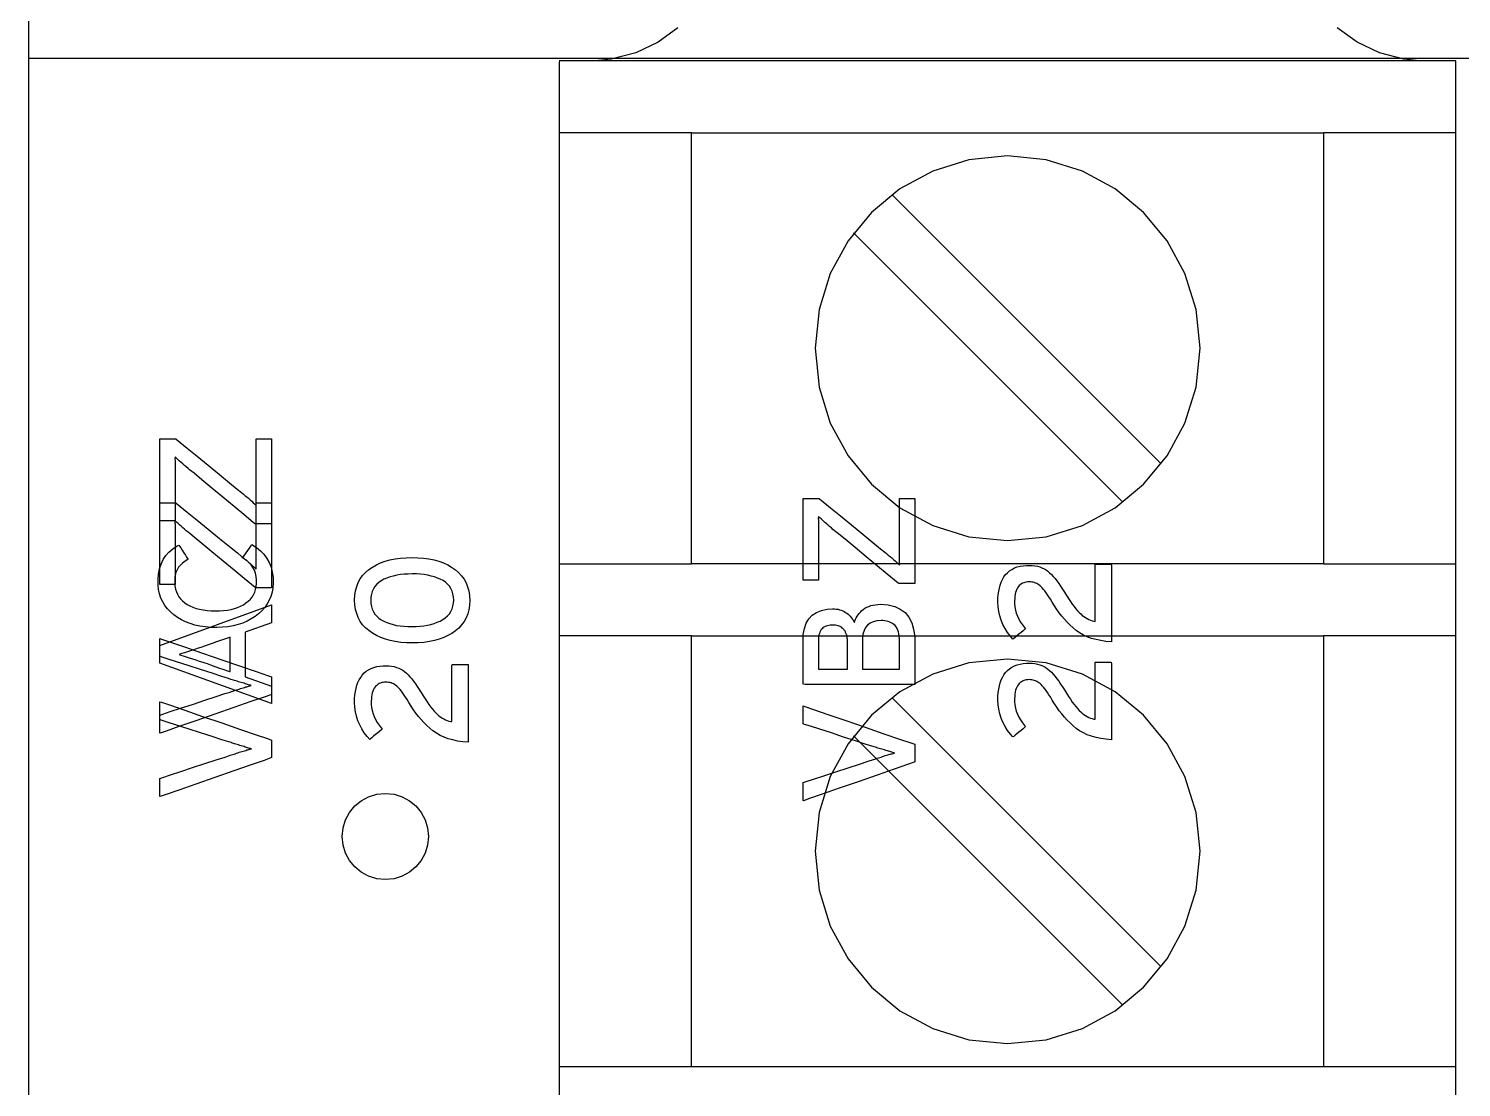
# Model space of a CAD drawing. Extents: x 1 to 47.7, y 0.2 to 33.3.
# Drawn here: x 34.861 to 36.107, y 13.92 to 14.841 of the extents above; entities that cross this region are included whole.
import ezdxf

# ---------------------------------------------------------------- set-up
doc = ezdxf.new("R2010")
doc.units = 0
doc.header["$MEASUREMENT"] = 0
for name, color, linetype in [('1_1__SCREW_TERMINAL_BLOCK_', 7, 'CONTINUOUS'), ('1_2__CONNECTORIZED_RELAY__', 7, 'CONTINUOUS'), ('4_0_____DWG', 7, 'CONTINUOUS')]:
    doc.layers.add(name, color=color, linetype=linetype)

msp = doc.modelspace()

# ---------------------------------------------------------------- linework, layer by layer
at = {"layer": '1_1__SCREW_TERMINAL_BLOCK_'}
for points in [[(35.4253, 14.8418), (35.4081, 14.8294), (35.3886, 14.8202), (35.3674, 14.8146), (35.3563, 14.8133), (35.3506, 14.8131), (35.3479, 14.813), (35.3439, 14.813), (35.3271, 14.813), (35.3223, 14.813), (35.3221, 14.8119), (35.3221, 14.7998), (35.3221, 14.775), (35.3221, 14.7384), (35.3221, 14.6906), (35.3221, 14.6325), (35.3221, 14.565), (35.3221, 14.4889), (35.3221, 14.4049), (35.3221, 14.3138), (35.3221, 14.2166), (35.3221, 14.1139), (35.3221, 14.0067), (35.3221, 13.7817)], [(36.1021, 13.7817), (36.1021, 14.0067), (36.1021, 14.1139), (36.1021, 14.2166), (36.1021, 14.3138), (36.1021, 14.4049), (36.1021, 14.4889), (36.1021, 14.565), (36.1021, 14.6325), (36.1021, 14.6906), (36.1021, 14.7384), (36.1021, 14.775), (36.1021, 14.7998), (36.1021, 14.8119), (36.1019, 14.813), (36.0971, 14.813), (36.0803, 14.813), (36.0763, 14.813), (36.0736, 14.8131), (36.0679, 14.8133), (36.0567, 14.8146), (36.0355, 14.8202), (36.0161, 14.8294), (35.9988, 14.8418)], [(36.1021, 14.813), (35.3221, 14.813)], [(35.4372, 14.7505), (35.3221, 14.7505)], [(35.987, 14.7505), (35.987, 14.3755), (35.4372, 14.3755), (35.4372, 14.7505), (35.987, 14.7505)], [(36.1021, 14.7505), (35.987, 14.7505)], [(35.8458, 14.4627), (35.6115, 14.6969)], [(35.5781, 14.6635), (35.8123, 14.4292)], [(35.3221, 14.3755), (35.4372, 14.3755)], [(35.987, 14.3755), (36.1021, 14.3755)], [(35.4372, 14.3131), (35.3221, 14.3131)], [(35.987, 14.3131), (35.987, 13.9381), (35.4372, 13.9381), (35.4372, 14.3131), (35.987, 14.3131)], [(36.1021, 14.3131), (35.987, 14.3131)], [(35.8458, 14.0251), (35.6115, 14.2594)], [(35.5781, 14.226), (35.8123, 13.9917)], [(35.4372, 13.9381), (35.3221, 13.9381)], [(36.1021, 13.9381), (35.987, 13.9381)]]:
    msp.add_lwpolyline(points, dxfattribs=at)
for points in [[(35.7121, 14.7304), (35.6784, 14.727), (35.647, 14.7172), (35.6185, 14.7018), (35.5937, 14.6813), (35.5733, 14.6566), (35.5578, 14.6282), (35.5481, 14.5968), (35.5447, 14.5631), (35.5481, 14.5293), (35.5578, 14.4979), (35.5733, 14.4695), (35.5937, 14.4448), (35.6185, 14.4244), (35.647, 14.409), (35.6784, 14.3992), (35.7121, 14.3958), (35.7458, 14.3992), (35.7772, 14.409), (35.8056, 14.4244), (35.8304, 14.4448), (35.8509, 14.4695), (35.8663, 14.4979), (35.8761, 14.5293), (35.8795, 14.5631), (35.8761, 14.5968), (35.8663, 14.6282), (35.8509, 14.6566), (35.8304, 14.6813), (35.8056, 14.7018), (35.7772, 14.7172), (35.7458, 14.727)], [(35.0718, 14.4103), (35.0713, 14.4103), (35.0699, 14.4103), (35.0679, 14.4103), (35.0656, 14.4103), (35.0631, 14.4103), (35.0609, 14.4103), (35.059, 14.4103), (35.0579, 14.4103), (35.0574, 14.4105), (35.0542, 14.4131), (35.0478, 14.4184), (35.0393, 14.4255), (35.0296, 14.4335), (35.0199, 14.4415), (35.0111, 14.4488), (35.0044, 14.4544), (35.0006, 14.4575), (34.9993, 14.4586), (34.9977, 14.4599), (34.9962, 14.4612), (34.9947, 14.4625), (34.9932, 14.4638), (34.9918, 14.465), (34.9905, 14.4662), (34.9892, 14.4674), (34.9879, 14.4686), (34.9878, 14.4671), (34.9879, 14.465), (34.9879, 14.4629), (34.988, 14.4608), (34.988, 14.4585), (34.988, 14.4562), (34.988, 14.4538), (34.988, 14.4513), (34.988, 14.4491), (34.988, 14.4475), (34.988, 14.4437), (34.988, 14.4385), (34.988, 14.4325), (34.988, 14.4263), (34.988, 14.4207), (34.988, 14.4162), (34.988, 14.4135), (34.9879, 14.4131), (34.9871, 14.4131), (34.9855, 14.4131), (34.9834, 14.4131), (34.9812, 14.4131), (34.9789, 14.4131), (34.9769, 14.4131), (34.9754, 14.4131), (34.9747, 14.4131), (34.9746, 14.4145), (34.9746, 14.4203), (34.9746, 14.4295), (34.9746, 14.4408), (34.9746, 14.453), (34.9746, 14.4647), (34.9746, 14.4747), (34.9746, 14.4816), (34.9746, 14.4842), (34.9751, 14.4842), (34.9765, 14.4842), (34.9785, 14.4842), (34.9808, 14.4842), (34.9832, 14.4842), (34.9855, 14.4842), (34.9873, 14.4842), (34.9885, 14.4842), (34.9889, 14.484), (34.9921, 14.4814), (34.9985, 14.4762), (35.0071, 14.4692), (35.0167, 14.4613), (35.0265, 14.4533), (35.0353, 14.4461), (35.042, 14.4406), (35.0458, 14.4376), (35.0471, 14.4365), (35.0487, 14.4352), (35.0503, 14.4339), (35.0518, 14.4326), (35.0532, 14.4313), (35.0546, 14.4301), (35.0559, 14.4288), (35.0572, 14.4276), (35.0585, 14.4264), (35.0586, 14.428), (35.0585, 14.43), (35.0585, 14.4321), (35.0584, 14.4343), (35.0584, 14.4365), (35.0584, 14.4388), (35.0584, 14.4412), (35.0584, 14.4437), (35.0584, 14.4459), (35.0584, 14.4477), (35.0584, 14.4517), (35.0584, 14.4572), (35.0584, 14.4636), (35.0584, 14.4701), (35.0584, 14.4761), (35.0584, 14.4809), (35.0584, 14.4837), (35.0585, 14.4842), (35.0593, 14.4842), (35.0609, 14.4842), (35.063, 14.4842), (35.0652, 14.4842), (35.0675, 14.4842), (35.0695, 14.4842), (35.071, 14.4842), (35.0717, 14.4842), (35.0718, 14.4828), (35.0718, 14.4767), (35.0718, 14.4671), (35.0718, 14.4554), (35.0718, 14.4427), (35.0718, 14.4306), (35.0718, 14.4202), (35.0718, 14.413)], [(35.0548, 14.3924), (35.0587, 14.3899), (35.0622, 14.387), (35.0652, 14.3839), (35.0677, 14.3804), (35.0698, 14.3767), (35.0714, 14.3726), (35.0725, 14.3683), (35.0732, 14.3636), (35.0733, 14.3589), (35.073, 14.3548), (35.0723, 14.351), (35.0712, 14.3473), (35.0698, 14.3439), (35.068, 14.3407), (35.0659, 14.3377), (35.0634, 14.3348), (35.0606, 14.3322), (35.0575, 14.3298), (35.0542, 14.3277), (35.0506, 14.3257), (35.0468, 14.3241), (35.0427, 14.3228), (35.0385, 14.3217), (35.0339, 14.3209), (35.0292, 14.3204), (35.0242, 14.3202), (35.0191, 14.3203), (35.0143, 14.3207), (35.0096, 14.3214), (35.0052, 14.3223), (35.0011, 14.3236), (34.9971, 14.3251), (34.9934, 14.3269), (34.99, 14.3289), (34.9867, 14.3313), (34.9838, 14.3338), (34.9812, 14.3365), (34.979, 14.3394), (34.9772, 14.3426), (34.9756, 14.3459), (34.9745, 14.3495), (34.9736, 14.3533), (34.9732, 14.3573), (34.9731, 14.3617), (34.9735, 14.3667), (34.9744, 14.3712), (34.9758, 14.3754), (34.9776, 14.3793), (34.9799, 14.3828), (34.9826, 14.3859), (34.9859, 14.3887), (34.9896, 14.3912), (34.9913, 14.3919), (34.9919, 14.3909), (34.9929, 14.3894), (34.9942, 14.3874), (34.9955, 14.3853), (34.9969, 14.3832), (34.998, 14.3814), (34.9989, 14.3801), (34.9992, 14.3796), (34.9981, 14.3788), (34.9968, 14.378), (34.9956, 14.3772), (34.9945, 14.3763), (34.9935, 14.3754), (34.9926, 14.3745), (34.9917, 14.3735), (34.991, 14.3726), (34.9903, 14.3716), (34.9897, 14.3705), (34.9891, 14.3693), (34.9887, 14.3681), (34.9883, 14.3668), (34.988, 14.3654), (34.9878, 14.364), (34.9877, 14.3625), (34.9876, 14.361), (34.9876, 14.3589), (34.9878, 14.3562), (34.9883, 14.3537), (34.9891, 14.3513), (34.99, 14.3491), (34.9912, 14.347), (34.9927, 14.3451), (34.9944, 14.3434), (34.9963, 14.3418), (34.9985, 14.3403), (35.0009, 14.339), (35.0035, 14.3379), (35.0063, 14.3369), (35.0092, 14.3361), (35.0124, 14.3355), (35.0157, 14.3351), (35.0192, 14.3348), (35.0229, 14.3347), (35.0266, 14.3348), (35.0301, 14.335), (35.0334, 14.3354), (35.0366, 14.336), (35.0395, 14.3368), (35.0423, 14.3377), (35.0449, 14.3388), (35.0473, 14.3401), (35.0495, 14.3416), (35.0516, 14.3431), (35.0534, 14.3449), (35.0549, 14.3467), (35.0562, 14.3488), (35.0572, 14.351), (35.058, 14.3533), (35.0585, 14.3559), (35.0588, 14.3585), (35.0588, 14.3615), (35.0585, 14.3645), (35.0579, 14.3674), (35.0569, 14.37), (35.0557, 14.3725), (35.0541, 14.3747), (35.0522, 14.3768), (35.05, 14.3787), (35.0474, 14.3803), (35.0468, 14.381), (35.0475, 14.3819), (35.0486, 14.3834), (35.0499, 14.3853), (35.0512, 14.3873), (35.0526, 14.3892), (35.0537, 14.3909), (35.0545, 14.392)], [(35.0718, 14.2774), (35.0718, 14.2768), (35.0718, 14.2753), (35.0718, 14.2731), (35.0718, 14.2705), (35.0718, 14.2679), (35.0718, 14.2654), (35.0718, 14.2635), (35.0718, 14.2622), (35.0713, 14.2618), (35.0653, 14.2597), (35.0539, 14.2558), (35.039, 14.2506), (35.0224, 14.2449), (35.0059, 14.2391), (34.9913, 14.234), (34.9803, 14.2302), (34.9749, 14.2283), (34.9746, 14.2285), (34.9746, 14.2299), (34.9746, 14.232), (34.9746, 14.2345), (34.9746, 14.2373), (34.9746, 14.2399), (34.9746, 14.2421), (34.9746, 14.2436), (34.9746, 14.2441), (34.9773, 14.245), (34.9837, 14.2471), (34.9927, 14.25), (35.0032, 14.2534), (35.0138, 14.2569), (35.0236, 14.2601), (35.0313, 14.2627), (35.0359, 14.2641), (35.037, 14.2645), (35.0381, 14.2649), (35.0391, 14.2652), (35.0402, 14.2656), (35.0413, 14.266), (35.0424, 14.2663), (35.0436, 14.2667), (35.0447, 14.2671), (35.0459, 14.2675), (35.0471, 14.2678), (35.0483, 14.2682), (35.0493, 14.2685), (35.0504, 14.2687), (35.0513, 14.269), (35.0522, 14.2692), (35.053, 14.2695), (35.0538, 14.2697), (35.0542, 14.2698), (35.0535, 14.27), (35.0527, 14.2702), (35.0519, 14.2704), (35.051, 14.2707), (35.05, 14.271), (35.049, 14.2713), (35.0479, 14.2717), (35.0467, 14.2721), (35.0455, 14.2724), (35.0443, 14.2728), (35.0431, 14.2731), (35.0419, 14.2735), (35.0408, 14.2738), (35.0397, 14.2742), (35.0386, 14.2745), (35.0376, 14.2748), (35.0365, 14.2751), (35.0345, 14.2758), (35.0287, 14.2777), (35.0201, 14.2804), (35.0099, 14.2837), (34.9992, 14.2872), (34.9892, 14.2904), (34.981, 14.2931), (34.9759, 14.2948), (34.9746, 14.2952), (34.9746, 14.2961), (34.9746, 14.2978), (34.9746, 14.3002), (34.9746, 14.3028), (34.9746, 14.3055), (34.9746, 14.3079), (34.9746, 14.3097), (34.9746, 14.3107), (34.9761, 14.3102), (34.9838, 14.3076), (34.9962, 14.3033), (35.0118, 14.298), (35.0286, 14.2922), (35.0448, 14.2867), (35.0586, 14.2819), (35.0682, 14.2786)], [(35.7121, 14.2928), (35.6784, 14.2894), (35.647, 14.2797), (35.6185, 14.2643), (35.5937, 14.2439), (35.5733, 14.2191), (35.5578, 14.1907), (35.5481, 14.1593), (35.5447, 14.1256), (35.5481, 14.0919), (35.5578, 14.0605), (35.5733, 14.0321), (35.5937, 14.0073), (35.6185, 13.9869), (35.647, 13.9714), (35.6784, 13.9617), (35.7121, 13.9583), (35.7458, 13.9617), (35.7772, 13.9714), (35.8056, 13.9869), (35.8304, 14.0073), (35.8509, 14.0321), (35.8663, 14.0605), (35.8761, 14.0919), (35.8795, 14.1256), (35.8761, 14.1593), (35.8663, 14.1907), (35.8509, 14.2191), (35.8304, 14.2439), (35.8056, 14.2643), (35.7772, 14.2797), (35.7458, 14.2894)], [(35.1708, 14.176), (35.1784, 14.1752), (35.1854, 14.173), (35.1918, 14.1696), (35.1973, 14.165), (35.2019, 14.1594), (35.2054, 14.1531), (35.2076, 14.146), (35.2083, 14.1385), (35.2076, 14.1309), (35.2054, 14.1239), (35.2019, 14.1175), (35.1973, 14.112), (35.1918, 14.1074), (35.1854, 14.1039), (35.1784, 14.1017), (35.1708, 14.101), (35.1633, 14.1017), (35.1562, 14.1039), (35.1499, 14.1074), (35.1443, 14.112), (35.1397, 14.1175), (35.1363, 14.1239), (35.1341, 14.1309), (35.1333, 14.1385), (35.1341, 14.146), (35.1363, 14.1531), (35.1397, 14.1594), (35.1443, 14.165), (35.1499, 14.1696), (35.1562, 14.173), (35.1633, 14.1752)]]:
    msp.add_lwpolyline(points, close=True, dxfattribs=at)
at = {"layer": '1_2__CONNECTORIZED_RELAY__'}
for points in [[(35.3718, 14.8154), (36.0524, 14.8154)], [(35.0718, 14.3244), (35.0488, 14.3163), (35.0488, 14.2773), (35.0718, 14.2693), (35.0718, 14.2541), (34.9746, 14.2891), (34.9746, 14.3046), (35.0718, 14.34), (35.0718, 14.3244)]]:
    msp.add_lwpolyline(points, dxfattribs=at)
for points in [[(35.6314, 14.3585), (35.6309, 14.3585), (35.6295, 14.3585), (35.6275, 14.3585), (35.6252, 14.3585), (35.6227, 14.3585), (35.6205, 14.3585), (35.6186, 14.3585), (35.6175, 14.3585), (35.617, 14.3587), (35.6138, 14.3613), (35.6074, 14.3666), (35.5989, 14.3737), (35.5892, 14.3817), (35.5795, 14.3897), (35.5707, 14.397), (35.564, 14.4026), (35.5602, 14.4056), (35.5589, 14.4068), (35.5573, 14.4081), (35.5558, 14.4094), (35.5543, 14.4107), (35.5528, 14.412), (35.5514, 14.4132), (35.5501, 14.4144), (35.5488, 14.4156), (35.5475, 14.4168), (35.5474, 14.4153), (35.5475, 14.4132), (35.5475, 14.4111), (35.5475, 14.4089), (35.5476, 14.4067), (35.5476, 14.4044), (35.5476, 14.402), (35.5476, 14.3995), (35.5476, 14.3973), (35.5476, 14.3957), (35.5476, 14.3919), (35.5476, 14.3867), (35.5476, 14.3807), (35.5476, 14.3745), (35.5476, 14.3689), (35.5476, 14.3644), (35.5476, 14.3617), (35.5475, 14.3613), (35.5467, 14.3613), (35.5451, 14.3613), (35.543, 14.3613), (35.5408, 14.3613), (35.5385, 14.3613), (35.5365, 14.3613), (35.535, 14.3613), (35.5342, 14.3613), (35.5342, 14.3626), (35.5342, 14.3685), (35.5342, 14.3777), (35.5342, 14.389), (35.5342, 14.4012), (35.5342, 14.4129), (35.5342, 14.4228), (35.5342, 14.4298), (35.5342, 14.4324), (35.5347, 14.4324), (35.5361, 14.4324), (35.5381, 14.4324), (35.5404, 14.4324), (35.5428, 14.4324), (35.5451, 14.4324), (35.5469, 14.4324), (35.5481, 14.4324), (35.5485, 14.4322), (35.5517, 14.4296), (35.5581, 14.4244), (35.5667, 14.4174), (35.5763, 14.4095), (35.5861, 14.4015), (35.5949, 14.3943), (35.6016, 14.3888), (35.6054, 14.3858), (35.6067, 14.3847), (35.6083, 14.3833), (35.6099, 14.382), (35.6114, 14.3808), (35.6128, 14.3795), (35.6142, 14.3782), (35.6155, 14.377), (35.6168, 14.3758), (35.6181, 14.3746), (35.6182, 14.3761), (35.6181, 14.3782), (35.6181, 14.3803), (35.618, 14.3825), (35.618, 14.3847), (35.618, 14.387), (35.618, 14.3894), (35.618, 14.3919), (35.618, 14.3941), (35.618, 14.3958), (35.618, 14.3999), (35.618, 14.4054), (35.618, 14.4118), (35.618, 14.4183), (35.618, 14.4243), (35.618, 14.4291), (35.618, 14.4319), (35.6181, 14.4324), (35.6189, 14.4324), (35.6205, 14.4324), (35.6226, 14.4324), (35.6248, 14.4324), (35.6271, 14.4324), (35.6291, 14.4324), (35.6306, 14.4324), (35.6313, 14.4324), (35.6314, 14.431), (35.6314, 14.4249), (35.6314, 14.4153), (35.6314, 14.4035), (35.6314, 14.3909), (35.6314, 14.3787), (35.6314, 14.3684), (35.6314, 14.3612)], [(35.0718, 14.3548), (35.0713, 14.3548), (35.0699, 14.3548), (35.0679, 14.3548), (35.0656, 14.3548), (35.0632, 14.3548), (35.0609, 14.3548), (35.0591, 14.3548), (35.0579, 14.3548), (35.0575, 14.355), (35.0543, 14.3576), (35.0479, 14.3629), (35.0393, 14.37), (35.0297, 14.378), (35.0199, 14.3861), (35.0112, 14.3933), (35.0044, 14.3989), (35.0007, 14.402), (34.9993, 14.4031), (34.9977, 14.4044), (34.9962, 14.4058), (34.9947, 14.407), (34.9932, 14.4083), (34.9919, 14.4096), (34.9905, 14.4108), (34.9892, 14.412), (34.988, 14.4131), (34.9878, 14.4116), (34.9879, 14.4096), (34.9879, 14.4075), (34.988, 14.4053), (34.988, 14.403), (34.988, 14.4007), (34.9881, 14.3983), (34.9881, 14.3959), (34.9881, 14.3937), (34.9881, 14.392), (34.9881, 14.3882), (34.9881, 14.383), (34.9881, 14.377), (34.9881, 14.3708), (34.9881, 14.3652), (34.9881, 14.3607), (34.9881, 14.3581), (34.988, 14.3576), (34.9871, 14.3576), (34.9855, 14.3576), (34.9835, 14.3576), (34.9812, 14.3576), (34.9789, 14.3576), (34.9769, 14.3576), (34.9754, 14.3576), (34.9747, 14.3576), (34.9746, 14.359), (34.9746, 14.3648), (34.9746, 14.374), (34.9746, 14.3854), (34.9746, 14.3975), (34.9746, 14.4092), (34.9746, 14.4192), (34.9746, 14.4261), (34.9746, 14.4287), (34.9752, 14.4287), (34.9765, 14.4287), (34.9785, 14.4287), (34.9808, 14.4287), (34.9832, 14.4287), (34.9855, 14.4287), (34.9873, 14.4287), (34.9885, 14.4287), (34.9889, 14.4285), (34.9921, 14.4259), (34.9985, 14.4207), (35.0071, 14.4137), (35.0168, 14.4058), (35.0265, 14.3978), (35.0353, 14.3907), (35.0421, 14.3851), (35.0458, 14.3821), (35.0471, 14.381), (35.0487, 14.3797), (35.0503, 14.3784), (35.0518, 14.3771), (35.0532, 14.3758), (35.0546, 14.3746), (35.056, 14.3734), (35.0573, 14.3721), (35.0585, 14.371), (35.0586, 14.3725), (35.0586, 14.3745), (35.0585, 14.3766), (35.0585, 14.3788), (35.0584, 14.3811), (35.0584, 14.3834), (35.0584, 14.3858), (35.0584, 14.3882), (35.0584, 14.3904), (35.0584, 14.3922), (35.0584, 14.3962), (35.0584, 14.4017), (35.0584, 14.4081), (35.0584, 14.4147), (35.0584, 14.4207), (35.0584, 14.4254), (35.0584, 14.4282), (35.0585, 14.4287), (35.0594, 14.4287), (35.0609, 14.4287), (35.063, 14.4287), (35.0653, 14.4287), (35.0675, 14.4287), (35.0695, 14.4287), (35.071, 14.4287), (35.0718, 14.4287), (35.0718, 14.4273), (35.0718, 14.4212), (35.0718, 14.4117), (35.0718, 14.3999), (35.0718, 14.3872), (35.0718, 14.3751), (35.0718, 14.3647), (35.0718, 14.3575)], [(35.194, 14.381), (35.1992, 14.3809), (35.2041, 14.3805), (35.2088, 14.3799), (35.2132, 14.379), (35.2174, 14.3778), (35.2213, 14.3764), (35.2251, 14.3747), (35.2285, 14.3727), (35.2318, 14.3705), (35.2346, 14.368), (35.2372, 14.3653), (35.2393, 14.3623), (35.241, 14.3591), (35.2424, 14.3557), (35.2434, 14.352), (35.2441, 14.348), (35.2444, 14.3438), (35.2441, 14.3396), (35.2435, 14.3357), (35.2425, 14.332), (35.2411, 14.3286), (35.2393, 14.3254), (35.2372, 14.3225), (35.2347, 14.3198), (35.2319, 14.3173), (35.2287, 14.3151), (35.2253, 14.3132), (35.2216, 14.3115), (35.2177, 14.3101), (35.2135, 14.3089), (35.2091, 14.308), (35.2044, 14.3073), (35.1995, 14.3069), (35.1943, 14.3068), (35.1891, 14.3069), (35.1842, 14.3073), (35.1795, 14.308), (35.1751, 14.3089), (35.1709, 14.3101), (35.1669, 14.3115), (35.1632, 14.3133), (35.1597, 14.3152), (35.1565, 14.3175), (35.1536, 14.32), (35.1511, 14.3227), (35.149, 14.3256), (35.1472, 14.3288), (35.1459, 14.3323), (35.1449, 14.336), (35.1443, 14.3399), (35.1441, 14.3441), (35.1443, 14.3483), (35.1449, 14.3522), (35.1459, 14.3559), (35.1473, 14.3594), (35.149, 14.3626), (35.1511, 14.3655), (35.1536, 14.3682), (35.1564, 14.3707), (35.1596, 14.3728), (35.163, 14.3748), (35.1667, 14.3764), (35.1706, 14.3778), (35.1748, 14.379), (35.1793, 14.3799), (35.1839, 14.3805), (35.1889, 14.3809)], [(35.8024, 14.3078), (35.7977, 14.3082), (35.7933, 14.3088), (35.7891, 14.3097), (35.7852, 14.3108), (35.7814, 14.3121), (35.778, 14.3137), (35.7747, 14.3155), (35.7717, 14.3176), (35.769, 14.3199), (35.7664, 14.3223), (35.7639, 14.3248), (35.7615, 14.3275), (35.7592, 14.3302), (35.757, 14.333), (35.7548, 14.336), (35.7528, 14.339), (35.7509, 14.3422), (35.7493, 14.3449), (35.748, 14.3469), (35.7468, 14.3488), (35.7456, 14.3505), (35.7445, 14.3521), (35.7434, 14.3534), (35.7423, 14.3547), (35.7413, 14.3557), (35.7403, 14.3566), (35.7393, 14.3573), (35.7384, 14.3579), (35.7374, 14.3585), (35.7364, 14.3589), (35.7353, 14.3593), (35.7343, 14.3596), (35.7332, 14.3598), (35.7321, 14.3599), (35.731, 14.36), (35.7297, 14.3599), (35.7284, 14.3598), (35.7272, 14.3595), (35.7261, 14.3592), (35.7251, 14.3587), (35.7241, 14.3581), (35.7231, 14.3575), (35.7223, 14.3567), (35.7215, 14.3558), (35.7208, 14.3547), (35.7201, 14.3535), (35.7196, 14.3522), (35.7191, 14.3507), (35.7187, 14.3491), (35.7185, 14.3473), (35.7183, 14.3454), (35.7182, 14.3434), (35.7182, 14.3409), (35.7184, 14.3381), (35.7189, 14.3353), (35.7197, 14.3326), (35.7206, 14.33), (35.7219, 14.3274), (35.7233, 14.325), (35.725, 14.3225), (35.7269, 14.3202), (35.7277, 14.3191), (35.7269, 14.3184), (35.7256, 14.3173), (35.7239, 14.316), (35.722, 14.3144), (35.7202, 14.3129), (35.7186, 14.3116), (35.7174, 14.3107), (35.7168, 14.3102), (35.7146, 14.3127), (35.7121, 14.3159), (35.7099, 14.3193), (35.708, 14.3229), (35.7065, 14.3265), (35.7053, 14.3303), (35.7044, 14.3342), (35.7039, 14.3382), (35.7036, 14.3424), (35.7037, 14.3457), (35.704, 14.3488), (35.7044, 14.3518), (35.705, 14.3546), (35.7057, 14.3572), (35.7066, 14.3597), (35.7077, 14.362), (35.7089, 14.3642), (35.7103, 14.3662), (35.712, 14.3679), (35.7138, 14.3695), (35.7158, 14.3708), (35.718, 14.372), (35.7203, 14.3729), (35.7229, 14.3736), (35.7256, 14.374), (35.7285, 14.3743), (35.7313, 14.3743), (35.7336, 14.3742), (35.7359, 14.3739), (35.738, 14.3735), (35.7401, 14.3729), (35.742, 14.3722), (35.7438, 14.3714), (35.7456, 14.3704), (35.7472, 14.3692), (35.7487, 14.3679), (35.7502, 14.3664), (35.7518, 14.3647), (35.7534, 14.3628), (35.755, 14.3608), (35.7566, 14.3586), (35.7582, 14.3563), (35.7599, 14.3537), (35.7615, 14.351), (35.7633, 14.3481), (35.7651, 14.3454), (35.7667, 14.3429), (35.7684, 14.3405), (35.7699, 14.3384), (35.7714, 14.3365), (35.7729, 14.3348), (35.7743, 14.3333), (35.7757, 14.332), (35.777, 14.3308), (35.7784, 14.3298), (35.7798, 14.3288), (35.7813, 14.328), (35.7827, 14.3272), (35.7842, 14.3266), (35.7857, 14.3261), (35.7872, 14.3257), (35.7883, 14.3256), (35.7883, 14.3285), (35.7883, 14.3341), (35.7883, 14.3415), (35.7883, 14.3499), (35.7883, 14.3583), (35.7883, 14.3658), (35.7883, 14.3717), (35.7883, 14.3749), (35.7884, 14.3753), (35.7894, 14.3753), (35.7912, 14.3753), (35.7933, 14.3753), (35.7957, 14.3753), (35.7981, 14.3753), (35.8001, 14.3753), (35.8016, 14.3753), (35.8023, 14.3753), (35.8024, 14.3738), (35.8024, 14.3681), (35.8024, 14.3593), (35.8024, 14.3485), (35.8024, 14.337), (35.8024, 14.326), (35.8024, 14.3167), (35.8024, 14.3102)], [(35.1943, 14.3668), (35.1907, 14.3667), (35.1872, 14.3665), (35.1839, 14.3662), (35.1808, 14.3657), (35.1777, 14.365), (35.1749, 14.3642), (35.1722, 14.3633), (35.1696, 14.3622), (35.1673, 14.3609), (35.1652, 14.3594), (35.1633, 14.3578), (35.1618, 14.3559), (35.1605, 14.3539), (35.1595, 14.3517), (35.1588, 14.3492), (35.1583, 14.3466), (35.1582, 14.3438), (35.1583, 14.341), (35.1588, 14.3384), (35.1595, 14.3361), (35.1605, 14.3339), (35.1617, 14.3318), (35.1633, 14.33), (35.1651, 14.3284), (35.1671, 14.3269), (35.1695, 14.3257), (35.172, 14.3246), (35.1746, 14.3236), (35.1775, 14.3228), (35.1804, 14.3221), (35.1836, 14.3216), (35.1869, 14.3213), (35.1904, 14.3211), (35.194, 14.321), (35.1976, 14.3211), (35.2011, 14.3213), (35.2044, 14.3217), (35.2075, 14.3223), (35.2105, 14.3229), (35.2133, 14.3238), (35.216, 14.3248), (35.2185, 14.3259), (35.2209, 14.3272), (35.223, 14.3287), (35.2249, 14.3303), (35.2265, 14.3321), (35.2278, 14.3342), (35.2289, 14.3364), (35.2296, 14.3387), (35.2301, 14.3413), (35.2303, 14.3441), (35.2301, 14.3469), (35.2296, 14.3495), (35.2289, 14.3519), (35.2279, 14.3541), (35.2266, 14.3562), (35.225, 14.358), (35.2231, 14.3596), (35.221, 14.361), (35.2186, 14.3623), (35.2161, 14.3633), (35.2135, 14.3643), (35.2107, 14.365), (35.2077, 14.3657), (35.2046, 14.3662), (35.2013, 14.3665), (35.1979, 14.3668)], [(35.6016, 14.3404), (35.6081, 14.3399), (35.6139, 14.3385), (35.6188, 14.3363), (35.6229, 14.3332), (35.6262, 14.3292), (35.6287, 14.3244), (35.6304, 14.3187), (35.6313, 14.3122), (35.6314, 14.3079), (35.6314, 14.3054), (35.6314, 14.3008), (35.6314, 14.2949), (35.6314, 14.2884), (35.6314, 14.2821), (35.6314, 14.2765), (35.6314, 14.2725), (35.6314, 14.2708), (35.6285, 14.2708), (35.6193, 14.2708), (35.6056, 14.2708), (35.5894, 14.2708), (35.5725, 14.2708), (35.5566, 14.2708), (35.5438, 14.2708), (35.5359, 14.2708), (35.5342, 14.271), (35.5342, 14.2733), (35.5342, 14.2779), (35.5342, 14.2839), (35.5342, 14.2905), (35.5342, 14.2972), (35.5342, 14.303), (35.5342, 14.3074), (35.5342, 14.3094), (35.5344, 14.3141), (35.5353, 14.3194), (35.5369, 14.3239), (35.5392, 14.3278), (35.5421, 14.3309), (35.5458, 14.3334), (35.5501, 14.3351), (35.5551, 14.3362), (35.5598, 14.3365), (35.5615, 14.3365), (35.5631, 14.3363), (35.5646, 14.3361), (35.566, 14.3357), (35.5674, 14.3353), (35.5687, 14.3348), (35.57, 14.3341), (35.5711, 14.3334), (35.5722, 14.3327), (35.5733, 14.3318), (35.5743, 14.3309), (35.5752, 14.33), (35.5761, 14.329), (35.5769, 14.3279), (35.5777, 14.3268), (35.5784, 14.3256), (35.579, 14.3247), (35.5793, 14.3261), (35.5798, 14.3274), (35.5805, 14.3287), (35.5812, 14.33), (35.582, 14.3313), (35.583, 14.3325), (35.5841, 14.3337), (35.5853, 14.3349), (35.5866, 14.336), (35.588, 14.337), (35.5896, 14.3379), (35.5913, 14.3386), (35.5931, 14.3393), (35.595, 14.3397), (35.5971, 14.3401), (35.5993, 14.3403)], [(35.5602, 14.3224), (35.559, 14.3224), (35.5578, 14.3223), (35.5566, 14.3221), (35.5555, 14.3218), (35.5544, 14.3215), (35.5534, 14.321), (35.5524, 14.3205), (35.5515, 14.3199), (35.5507, 14.3192), (35.55, 14.3184), (35.5493, 14.3174), (35.5488, 14.3163), (35.5484, 14.3151), (35.548, 14.3139), (35.5477, 14.3125), (35.5476, 14.311), (35.5475, 14.3094), (35.5475, 14.3084), (35.5475, 14.3058), (35.5475, 14.3022), (35.5475, 14.2979), (35.5475, 14.2934), (35.5475, 14.2894), (35.5475, 14.2862), (35.5475, 14.2844), (35.5477, 14.2841), (35.5496, 14.2841), (35.5527, 14.2841), (35.5568, 14.2841), (35.5612, 14.2841), (35.5655, 14.2841), (35.5691, 14.2841), (35.5717, 14.2841), (35.5727, 14.2841), (35.5727, 14.2851), (35.5727, 14.2877), (35.5727, 14.2913), (35.5727, 14.2956), (35.5727, 14.3001), (35.5727, 14.3041), (35.5727, 14.3073), (35.5727, 14.3091), (35.5727, 14.3098), (35.5726, 14.3106), (35.5726, 14.3114), (35.5725, 14.3121), (35.5723, 14.3129), (35.5722, 14.3136), (35.572, 14.3142), (35.5718, 14.3148), (35.5715, 14.3154), (35.5712, 14.316), (35.571, 14.3165), (35.5707, 14.317), (35.5704, 14.3175), (35.57, 14.318), (35.5697, 14.3184), (35.5693, 14.3189), (35.5689, 14.3193), (35.5683, 14.3198), (35.5675, 14.3204), (35.5666, 14.321), (35.5656, 14.3214), (35.5646, 14.3218), (35.5636, 14.3221), (35.5625, 14.3223), (35.5614, 14.3224)], [(35.602, 14.3263), (35.5984, 14.326), (35.5953, 14.3253), (35.5926, 14.324), (35.5903, 14.3223), (35.5885, 14.3202), (35.5872, 14.3176), (35.5863, 14.3145), (35.5859, 14.3109), (35.5858, 14.3092), (35.5858, 14.307), (35.5858, 14.3035), (35.5858, 14.2992), (35.5858, 14.2946), (35.5858, 14.2903), (35.5858, 14.2868), (35.5858, 14.2846), (35.586, 14.2841), (35.588, 14.2841), (35.592, 14.2841), (35.5972, 14.2841), (35.6029, 14.2841), (35.6086, 14.2841), (35.6134, 14.2841), (35.6168, 14.2841), (35.6181, 14.2841), (35.6181, 14.2851), (35.6181, 14.2878), (35.6181, 14.2915), (35.6181, 14.2959), (35.6181, 14.3004), (35.6181, 14.3044), (35.6181, 14.3075), (35.6181, 14.3091), (35.6181, 14.3107), (35.6179, 14.3128), (35.6176, 14.3147), (35.6172, 14.3164), (35.6167, 14.318), (35.616, 14.3195), (35.6152, 14.3208), (35.6143, 14.3219), (35.6132, 14.3229), (35.6121, 14.3237), (35.6109, 14.3244), (35.6096, 14.325), (35.6083, 14.3254), (35.6068, 14.3258), (35.6053, 14.3261), (35.6037, 14.3263)], [(35.0134, 14.304), (35.0102, 14.3029), (35.0071, 14.3019), (35.0042, 14.3009), (35.0014, 14.3), (34.9987, 14.2991), (34.9961, 14.2983), (34.9937, 14.2975), (34.9914, 14.2968), (34.9928, 14.2961), (34.9951, 14.2955), (34.9976, 14.2947), (35.0002, 14.2939), (35.003, 14.293), (35.0059, 14.2921), (35.009, 14.2911), (35.0122, 14.29), (35.0138, 14.2894), (35.0157, 14.2888), (35.0188, 14.2877), (35.0226, 14.2864), (35.0266, 14.285), (35.0304, 14.2836), (35.0335, 14.2826), (35.0354, 14.2819), (35.0357, 14.282), (35.0357, 14.2841), (35.0357, 14.288), (35.0357, 14.293), (35.0357, 14.2984), (35.0357, 14.3037), (35.0357, 14.3081), (35.0357, 14.311), (35.0357, 14.3118), (35.0344, 14.3113), (35.0318, 14.3104), (35.0282, 14.3091), (35.0241, 14.3077), (35.0202, 14.3064), (35.0167, 14.3051), (35.0143, 14.3043)], [(35.2428, 14.2205), (35.2381, 14.2209), (35.2337, 14.2215), (35.2295, 14.2224), (35.2256, 14.2235), (35.2219, 14.2248), (35.2184, 14.2264), (35.2152, 14.2282), (35.2122, 14.2303), (35.2094, 14.2326), (35.2068, 14.235), (35.2043, 14.2375), (35.2019, 14.2402), (35.1996, 14.2429), (35.1974, 14.2458), (35.1953, 14.2487), (35.1932, 14.2517), (35.1913, 14.2549), (35.1897, 14.2576), (35.1884, 14.2597), (35.1872, 14.2615), (35.186, 14.2632), (35.1849, 14.2648), (35.1838, 14.2662), (35.1827, 14.2674), (35.1817, 14.2684), (35.1807, 14.2693), (35.1798, 14.2701), (35.1788, 14.2707), (35.1778, 14.2712), (35.1768, 14.2716), (35.1758, 14.272), (35.1747, 14.2723), (35.1736, 14.2725), (35.1725, 14.2726), (35.1714, 14.2727), (35.1701, 14.2726), (35.1689, 14.2725), (35.1677, 14.2723), (35.1666, 14.2719), (35.1655, 14.2714), (35.1645, 14.2709), (35.1636, 14.2702), (35.1627, 14.2694), (35.1619, 14.2685), (35.1612, 14.2675), (35.1606, 14.2663), (35.16, 14.2649), (35.1595, 14.2634), (35.1592, 14.2618), (35.1589, 14.26), (35.1587, 14.2581), (35.1586, 14.2561), (35.1586, 14.2537), (35.1589, 14.2508), (35.1594, 14.248), (35.1601, 14.2453), (35.1611, 14.2427), (35.1623, 14.2402), (35.1637, 14.2377), (35.1654, 14.2353), (35.1673, 14.2329), (35.1682, 14.2318), (35.1674, 14.2312), (35.166, 14.2301), (35.1643, 14.2287), (35.1624, 14.2271), (35.1606, 14.2257), (35.159, 14.2243), (35.1578, 14.2234), (35.1572, 14.2229), (35.155, 14.2254), (35.1525, 14.2287), (35.1503, 14.2321), (35.1485, 14.2356), (35.1469, 14.2392), (35.1457, 14.243), (35.1448, 14.2469), (35.1443, 14.2509), (35.1441, 14.2551), (35.1441, 14.2584), (35.1444, 14.2615), (35.1448, 14.2645), (35.1454, 14.2673), (35.1461, 14.27), (35.147, 14.2724), (35.1481, 14.2748), (35.1494, 14.2769), (35.1508, 14.2789), (35.1524, 14.2807), (35.1542, 14.2822), (35.1562, 14.2835), (35.1584, 14.2847), (35.1608, 14.2856), (35.1633, 14.2863), (35.166, 14.2867), (35.1689, 14.287), (35.1717, 14.287), (35.1741, 14.2869), (35.1763, 14.2866), (35.1785, 14.2862), (35.1805, 14.2856), (35.1825, 14.2849), (35.1843, 14.2841), (35.186, 14.2831), (35.1876, 14.2819), (35.1891, 14.2806), (35.1907, 14.2791), (35.1922, 14.2774), (35.1938, 14.2756), (35.1954, 14.2735), (35.197, 14.2713), (35.1986, 14.269), (35.2003, 14.2664), (35.202, 14.2637), (35.2037, 14.2608), (35.2055, 14.2581), (35.2072, 14.2556), (35.2088, 14.2533), (35.2104, 14.2511), (35.2119, 14.2492), (35.2133, 14.2475), (35.2147, 14.246), (35.2161, 14.2447), (35.2175, 14.2435), (35.2189, 14.2425), (35.2203, 14.2415), (35.2217, 14.2407), (35.2232, 14.24), (35.2246, 14.2393), (35.2261, 14.2388), (35.2277, 14.2384), (35.2287, 14.2384), (35.2287, 14.2412), (35.2287, 14.2468), (35.2287, 14.2543), (35.2287, 14.2626), (35.2287, 14.271), (35.2287, 14.2786), (35.2287, 14.2844), (35.2287, 14.2876), (35.2289, 14.288), (35.2299, 14.288), (35.2316, 14.288), (35.2338, 14.288), (35.2361, 14.288), (35.2385, 14.288), (35.2405, 14.288), (35.2421, 14.288), (35.2428, 14.288), (35.2428, 14.2865), (35.2428, 14.2808), (35.2428, 14.272), (35.2428, 14.2612), (35.2428, 14.2498), (35.2428, 14.2387), (35.2428, 14.2294), (35.2428, 14.2229)], [(35.8024, 14.2226), (35.7977, 14.223), (35.7933, 14.2237), (35.7891, 14.2246), (35.7852, 14.2257), (35.7814, 14.227), (35.778, 14.2286), (35.7747, 14.2304), (35.7717, 14.2325), (35.769, 14.2347), (35.7664, 14.2372), (35.7639, 14.2397), (35.7615, 14.2424), (35.7592, 14.2451), (35.757, 14.2479), (35.7548, 14.2509), (35.7528, 14.2539), (35.7509, 14.2571), (35.7493, 14.2598), (35.748, 14.2618), (35.7468, 14.2637), (35.7456, 14.2654), (35.7445, 14.267), (35.7434, 14.2683), (35.7423, 14.2696), (35.7413, 14.2706), (35.7403, 14.2715), (35.7393, 14.2722), (35.7384, 14.2728), (35.7374, 14.2734), (35.7364, 14.2738), (35.7353, 14.2742), (35.7343, 14.2745), (35.7332, 14.2747), (35.7321, 14.2748), (35.731, 14.2749), (35.7297, 14.2748), (35.7284, 14.2747), (35.7272, 14.2744), (35.7261, 14.2741), (35.7251, 14.2736), (35.7241, 14.273), (35.7231, 14.2724), (35.7223, 14.2716), (35.7215, 14.2707), (35.7208, 14.2696), (35.7201, 14.2684), (35.7196, 14.2671), (35.7191, 14.2656), (35.7187, 14.264), (35.7185, 14.2622), (35.7183, 14.2603), (35.7182, 14.2582), (35.7182, 14.2558), (35.7184, 14.253), (35.7189, 14.2502), (35.7197, 14.2475), (35.7206, 14.2449), (35.7219, 14.2423), (35.7233, 14.2398), (35.725, 14.2374), (35.7269, 14.2351), (35.7277, 14.234), (35.7269, 14.2333), (35.7256, 14.2322), (35.7239, 14.2308), (35.722, 14.2293), (35.7202, 14.2278), (35.7186, 14.2265), (35.7174, 14.2255), (35.7168, 14.2251), (35.7146, 14.2275), (35.7121, 14.2308), (35.7099, 14.2342), (35.708, 14.2378), (35.7065, 14.2414), (35.7053, 14.2452), (35.7044, 14.2491), (35.7039, 14.2531), (35.7036, 14.2572), (35.7037, 14.2606), (35.704, 14.2637), (35.7044, 14.2667), (35.705, 14.2695), (35.7057, 14.2721), (35.7066, 14.2746), (35.7077, 14.2769), (35.7089, 14.2791), (35.7103, 14.281), (35.712, 14.2828), (35.7138, 14.2844), (35.7158, 14.2857), (35.718, 14.2868), (35.7203, 14.2878), (35.7229, 14.2884), (35.7256, 14.2889), (35.7285, 14.2892), (35.7313, 14.2892), (35.7336, 14.2891), (35.7359, 14.2888), (35.738, 14.2884), (35.7401, 14.2878), (35.742, 14.2871), (35.7438, 14.2862), (35.7456, 14.2853), (35.7472, 14.2841), (35.7487, 14.2828), (35.7502, 14.2813), (35.7518, 14.2796), (35.7534, 14.2777), (35.755, 14.2757), (35.7566, 14.2735), (35.7582, 14.2711), (35.7599, 14.2686), (35.7615, 14.2659), (35.7633, 14.263), (35.7651, 14.2603), (35.7667, 14.2578), (35.7684, 14.2554), (35.7699, 14.2533), (35.7714, 14.2514), (35.7729, 14.2497), (35.7743, 14.2482), (35.7757, 14.2469), (35.777, 14.2457), (35.7784, 14.2447), (35.7798, 14.2437), (35.7813, 14.2429), (35.7827, 14.2421), (35.7842, 14.2415), (35.7857, 14.241), (35.7872, 14.2405), (35.7883, 14.2405), (35.7883, 14.2434), (35.7883, 14.249), (35.7883, 14.2564), (35.7883, 14.2648), (35.7883, 14.2732), (35.7883, 14.2807), (35.7883, 14.2866), (35.7883, 14.2898), (35.7884, 14.2902), (35.7894, 14.2902), (35.7912, 14.2902), (35.7933, 14.2902), (35.7957, 14.2902), (35.7981, 14.2902), (35.8001, 14.2902), (35.8016, 14.2902), (35.8023, 14.2902), (35.8024, 14.2887), (35.8024, 14.283), (35.8024, 14.2742), (35.8024, 14.2634), (35.8024, 14.2519), (35.8024, 14.2409), (35.8024, 14.2316), (35.8024, 14.2251)], [(35.0718, 14.2223), (35.0718, 14.2218), (35.0718, 14.2202), (35.0718, 14.218), (35.0718, 14.2155), (35.0718, 14.2128), (35.0718, 14.2104), (35.0718, 14.2084), (35.0718, 14.2072), (35.0713, 14.2068), (35.0653, 14.2047), (35.054, 14.2007), (35.0391, 14.1956), (35.0225, 14.1898), (35.0059, 14.184), (34.9913, 14.1789), (34.9803, 14.1751), (34.9749, 14.1733), (34.9746, 14.1735), (34.9746, 14.1748), (34.9746, 14.1769), (34.9746, 14.1795), (34.9746, 14.1822), (34.9746, 14.1848), (34.9746, 14.187), (34.9746, 14.1885), (34.9747, 14.189), (34.9774, 14.1899), (34.9838, 14.192), (34.9928, 14.195), (35.0032, 14.1984), (35.0139, 14.2019), (35.0236, 14.2051), (35.0314, 14.2076), (35.0359, 14.2091), (35.0371, 14.2095), (35.0381, 14.2098), (35.0392, 14.2102), (35.0403, 14.2105), (35.0414, 14.2109), (35.0425, 14.2113), (35.0436, 14.2117), (35.0448, 14.212), (35.046, 14.2124), (35.0472, 14.2128), (35.0483, 14.2131), (35.0494, 14.2134), (35.0504, 14.2137), (35.0513, 14.2139), (35.0522, 14.2142), (35.0531, 14.2144), (35.0538, 14.2146), (35.0543, 14.2148), (35.0535, 14.2149), (35.0528, 14.2151), (35.0519, 14.2154), (35.051, 14.2156), (35.05, 14.2159), (35.049, 14.2163), (35.0479, 14.2166), (35.0467, 14.217), (35.0455, 14.2174), (35.0443, 14.2177), (35.0431, 14.2181), (35.042, 14.2184), (35.0408, 14.2188), (35.0397, 14.2191), (35.0387, 14.2194), (35.0376, 14.2197), (35.0366, 14.2201), (35.0346, 14.2207), (35.0287, 14.2226), (35.0202, 14.2254), (35.0099, 14.2287), (34.9992, 14.2321), (34.9892, 14.2354), (34.9811, 14.238), (34.9759, 14.2397), (34.9746, 14.2401), (34.9746, 14.241), (34.9746, 14.2428), (34.9746, 14.2451), (34.9746, 14.2478), (34.9746, 14.2504), (34.9746, 14.2528), (34.9746, 14.2547), (34.9746, 14.2556), (34.9761, 14.2552), (34.9838, 14.2526), (34.9963, 14.2483), (35.0118, 14.2429), (35.0286, 14.2372), (35.0448, 14.2316), (35.0586, 14.2269), (35.0682, 14.2236)], [(35.6314, 14.2187), (35.6314, 14.2181), (35.6314, 14.2166), (35.6314, 14.2144), (35.6314, 14.2118), (35.6314, 14.2092), (35.6314, 14.2067), (35.6314, 14.2047), (35.6314, 14.2035), (35.6309, 14.2031), (35.6249, 14.201), (35.6135, 14.1971), (35.5986, 14.1919), (35.582, 14.1861), (35.5655, 14.1804), (35.5509, 14.1753), (35.5399, 14.1715), (35.5345, 14.1696), (35.5342, 14.1698), (35.5342, 14.1712), (35.5342, 14.1732), (35.5342, 14.1758), (35.5342, 14.1786), (35.5342, 14.1812), (35.5342, 14.1834), (35.5342, 14.1849), (35.5342, 14.1854), (35.5369, 14.1863), (35.5433, 14.1884), (35.5523, 14.1913), (35.5627, 14.1947), (35.5734, 14.1982), (35.5832, 14.2014), (35.5909, 14.2039), (35.5955, 14.2054), (35.5966, 14.2058), (35.5977, 14.2062), (35.5987, 14.2065), (35.5998, 14.2069), (35.6009, 14.2072), (35.602, 14.2076), (35.6032, 14.208), (35.6043, 14.2084), (35.6055, 14.2088), (35.6067, 14.2091), (35.6079, 14.2094), (35.6089, 14.2097), (35.61, 14.21), (35.6109, 14.2103), (35.6118, 14.2105), (35.6126, 14.2107), (35.6134, 14.2109), (35.6138, 14.2111), (35.6131, 14.2113), (35.6123, 14.2115), (35.6115, 14.2117), (35.6106, 14.212), (35.6096, 14.2123), (35.6086, 14.2126), (35.6075, 14.2129), (35.6063, 14.2133), (35.6051, 14.2137), (35.6039, 14.2141), (35.6027, 14.2144), (35.6015, 14.2148), (35.6004, 14.2151), (35.5993, 14.2154), (35.5982, 14.2158), (35.5972, 14.2161), (35.5961, 14.2164), (35.5941, 14.217), (35.5883, 14.2189), (35.5797, 14.2217), (35.5695, 14.225), (35.5588, 14.2285), (35.5488, 14.2317), (35.5406, 14.2344), (35.5354, 14.236), (35.5342, 14.2365), (35.5342, 14.2374), (35.5342, 14.2391), (35.5342, 14.2415), (35.5342, 14.2441), (35.5342, 14.2468), (35.5342, 14.2492), (35.5342, 14.251), (35.5342, 14.252), (35.5357, 14.2515), (35.5434, 14.2489), (35.5558, 14.2446), (35.5714, 14.2393), (35.5882, 14.2335), (35.6044, 14.2279), (35.6182, 14.2232), (35.6278, 14.2199)]]:
    msp.add_lwpolyline(points, close=True, dxfattribs=at)
at = {"layer": '4_0_____DWG'}
for points in [[(34.8606, 13.9137), (34.8606, 13.966), (34.8606, 14.0174), (34.8606, 14.068), (34.8606, 14.1176), (34.8606, 14.1662), (34.8606, 14.2139), (34.8606, 14.2607), (34.8606, 14.3065), (34.8606, 14.3512), (34.8606, 14.395), (34.8606, 14.4378), (34.8606, 14.4795), (34.8606, 14.5202), (34.8606, 14.5598), (34.8606, 14.5984), (34.8606, 14.6359), (34.8606, 14.6723), (34.8606, 14.7076), (34.8606, 14.7418), (34.8606, 14.7748), (34.8606, 14.8067), (34.8606, 14.8375), (34.8606, 14.867)], [(34.8606, 14.8154), (35.3718, 14.8154)], [(36.0524, 14.8154), (36.5605, 14.8154)]]:
    msp.add_lwpolyline(points, dxfattribs=at)

doc.saveas('drawing.dxf')
